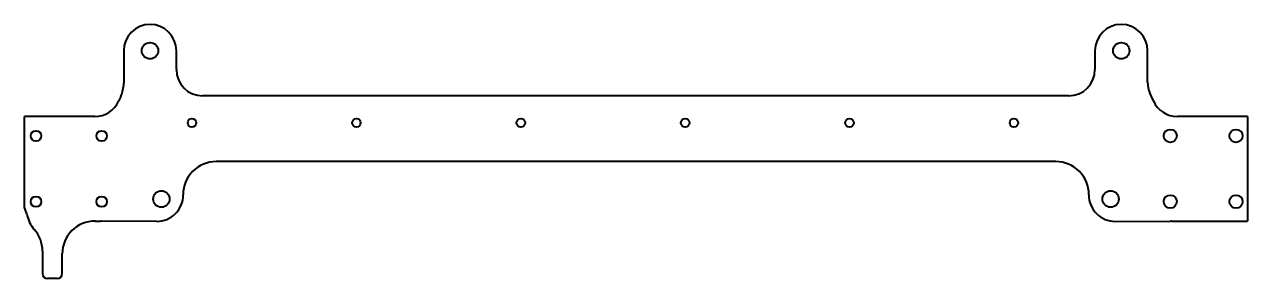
# Model space of a CAD drawing. Header units: inches. Extents: x -268 to 104, y -12 to 65.
import ezdxf

# ---------------------------------------------------------------- set-up
doc = ezdxf.new("R2010")
doc.units = ezdxf.units.IN
doc.header["$MEASUREMENT"] = 0
doc.layers.add('Visible', color=7, linetype='Continuous', lineweight=40)

msp = doc.modelspace()

# ---------------------------------------------------------------- linework, layer by layer
at = {"layer": 'Visible'}
for p, q in [((-237.47, 57.49), (-237.47, 47.69)), ((-221.47, 51.75), (-221.47, 57.49)), ((57.93, 57.49), (57.93, 51.75)), ((73.93, 47.9), (73.93, 57.49)), ((75.72, 42.19), (74.63, 44.65)), ((-238.38, 43.51), (-239.02, 42.11)), ((49.93, 43.75), (-213.47, 43.75)), ((-246.29, 37.45), (-267.67, 37.45)), ((-267.67, 9.73), (-267.67, 37.45)), ((104.33, 37.45), (83.03, 37.45)), ((104.33, 37.45), (104.33, 5.65)), ((46.06, 23.75), (-209.39, 23.75)), ((-246.17, 5.65), (-244.54, 5.65)), ((-227.44, 5.54), (-244.22, 5.64)), ((64.11, 5.54), (80.95, 5.64)), ((81.27, 5.65), (104.33, 5.65)), ((-262.17, -3.5), (-262.17, -10.36)), ((-256.17, -10.36), (-256.17, -4.35)), ((-257.67, -11.86), (-260.67, -11.86))]:
    msp.add_line(p, q, dxfattribs=at)
for centre, radius in [((-229.47, 57.49), 2.5), ((65.93, 57.49), 2.5), ((-216.71, 35.51), 1.3), ((-166.71, 35.51), 1.3), ((-116.71, 35.51), 1.3), ((-66.71, 35.51), 1.3), ((-16.71, 35.51), 1.3), ((33.29, 35.51), 1.3), ((80.83, 31.55), 2), ((100.83, 31.55), 2), ((-264.17, 31.55), 1.6), ((-244.17, 31.55), 1.6), ((-264.17, 11.55), 1.6), ((-244.17, 11.55), 1.6), ((-226.01, 12.35), 2.5), ((62.68, 12.35), 2.5), ((80.83, 11.55), 2), ((100.83, 11.55), 2)]:
    msp.add_circle(centre, radius, dxfattribs=at)
for centre, radius, start, end in [((-229.47, 57.49), 8, 0, 180), ((65.93, 57.49), 8, 0, 180), ((-213.47, 51.75), 8, 180, 270), ((49.93, 51.75), 8, 270, 0), ((-247.47, 47.69), 10, 335.3287, 0), ((81.93, 47.9), 8, 180, 203.9987), ((-246.29, 45.45), 8, 270, 335.3287), ((83.03, 45.45), 8, 203.9987, 270), ((-209.39, 13.75), 10, 90, 180.6675), ((46.06, 13.75), 10, 359.3325, 90), ((-227.39, 13.54), 8, 269.6672, 0.6675), ((64.06, 13.54), 8, 179.3325, 270.3328), ((-276.7, 5.45), 10, 12.3697, 25.3684), ((-257.17, 9.73), 10, 192.3697, 221.4096), ((-246.17, -4.35), 10, 90, 180), ((-244.54, -2.35), 8, 87.6736, 90), ((81.27, -2.35), 8, 90, 92.2584), ((-272.17, -3.5), 10, 0, 41.4096), ((-260.67, -10.36), 1.5, 180, 270), ((-257.67, -10.36), 1.5, 270, 0)]:
    msp.add_arc(centre, radius, start, end, dxfattribs=at)

doc.saveas('drawing.dxf')
